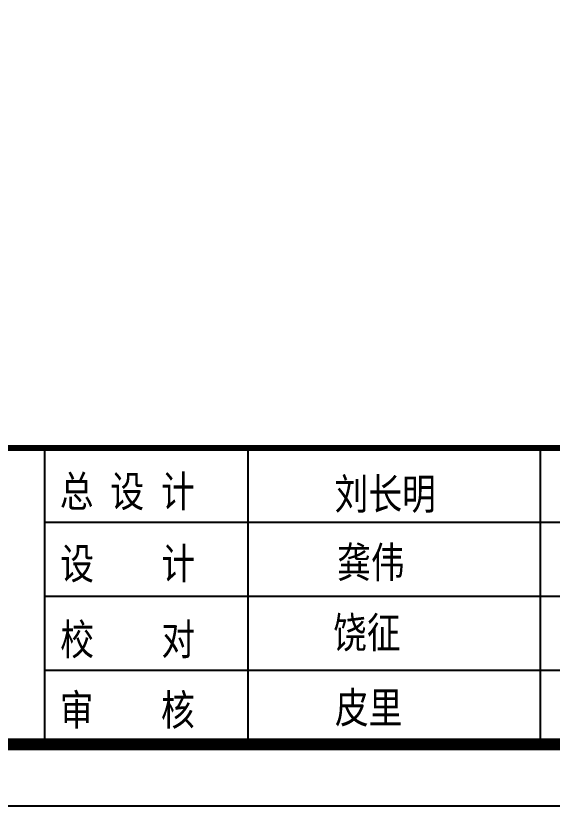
# Model space of a CAD drawing. Extents: x -149393 to 1177518, y -366685 to 296590.
# Drawn here: x 1116601 to 1128853, y 212582 to 230641 of the extents above; entities that cross this region are included whole.
import ezdxf

# ---------------------------------------------------------------- set-up
doc = ezdxf.new("R2010")
doc.units = 0
doc.header["$LTSCALE"] = 1000
doc.header["$MEASUREMENT"] = 0
doc.layers.add('PUB_TITLE', color=253, linetype='CONTINUOUS')
doc.layers.add('标注', color=1, linetype='CONTINUOUS')
doc.styles.add('宋体', font='')
doc.styles.get('宋体').set_extended_font_data('SimSun')

msp = doc.modelspace()

# ---------------------------------------------------------------- linework, layer by layer
at = {"layer": 'PUB_TITLE'}
for p, q in [((1117258, 220764.4), (1117258, 213996)), ((1121902.7, 220764.4), (1121902.7, 213996)), ((1128577.4, 220764.4), (1128577.4, 213996)), ((1117258, 219072.3), (1144161.3, 219072.3)), ((1117258, 217380.2), (1144161.3, 217380.2)), ((1117258, 217380.2), (1127035.9, 217380.2)), ((1117258, 215688.1), (1144161.3, 215688.1))]:
    msp.add_line(p, q, dxfattribs=at)
msp.add_lwpolyline([(1026775.6, 296590.3), (1145575.6, 296590.3), (1145575.6, 212581.7), (1026775.6, 212581.7)], close=True, dxfattribs=at)
at = {"layer": 'PUB_TITLE', "const_width": 270.7}
msp.add_lwpolyline([(1033847.1, 295176), (1144161.3, 295176), (1144161.3, 213996), (1033847.1, 213996), (1033847.1, 295176)], close=True, dxfattribs=at)
at = {"layer": 'PUB_TITLE', "const_width": 135.4}
msp.add_lwpolyline([(1033847.1, 220764.4), (1144161.3, 220764.4)], dxfattribs=at)

# ---------------------------------------------------------------- texts
at = {"layer": '标注', "style": '宋体', "width": 0.8}
for s, p in [('总 设 计', (1117604.4, 219422)), ('刘长明', (1123881.9, 219362.7)), ('设    计 ', (1117616.1, 217771.2)), ('龚伟', (1123939, 217800.5)), ('饶征', (1123849.7, 216194.3)), ('校    对', (1117616.1, 216037.8)), ('皮里', (1123889.3, 214480.2)), ('审    核', (1117605.1, 214427.7))]:
    msp.add_text(s, height=707.14, dxfattribs=at).set_placement(p)

doc.saveas('drawing.dxf')
